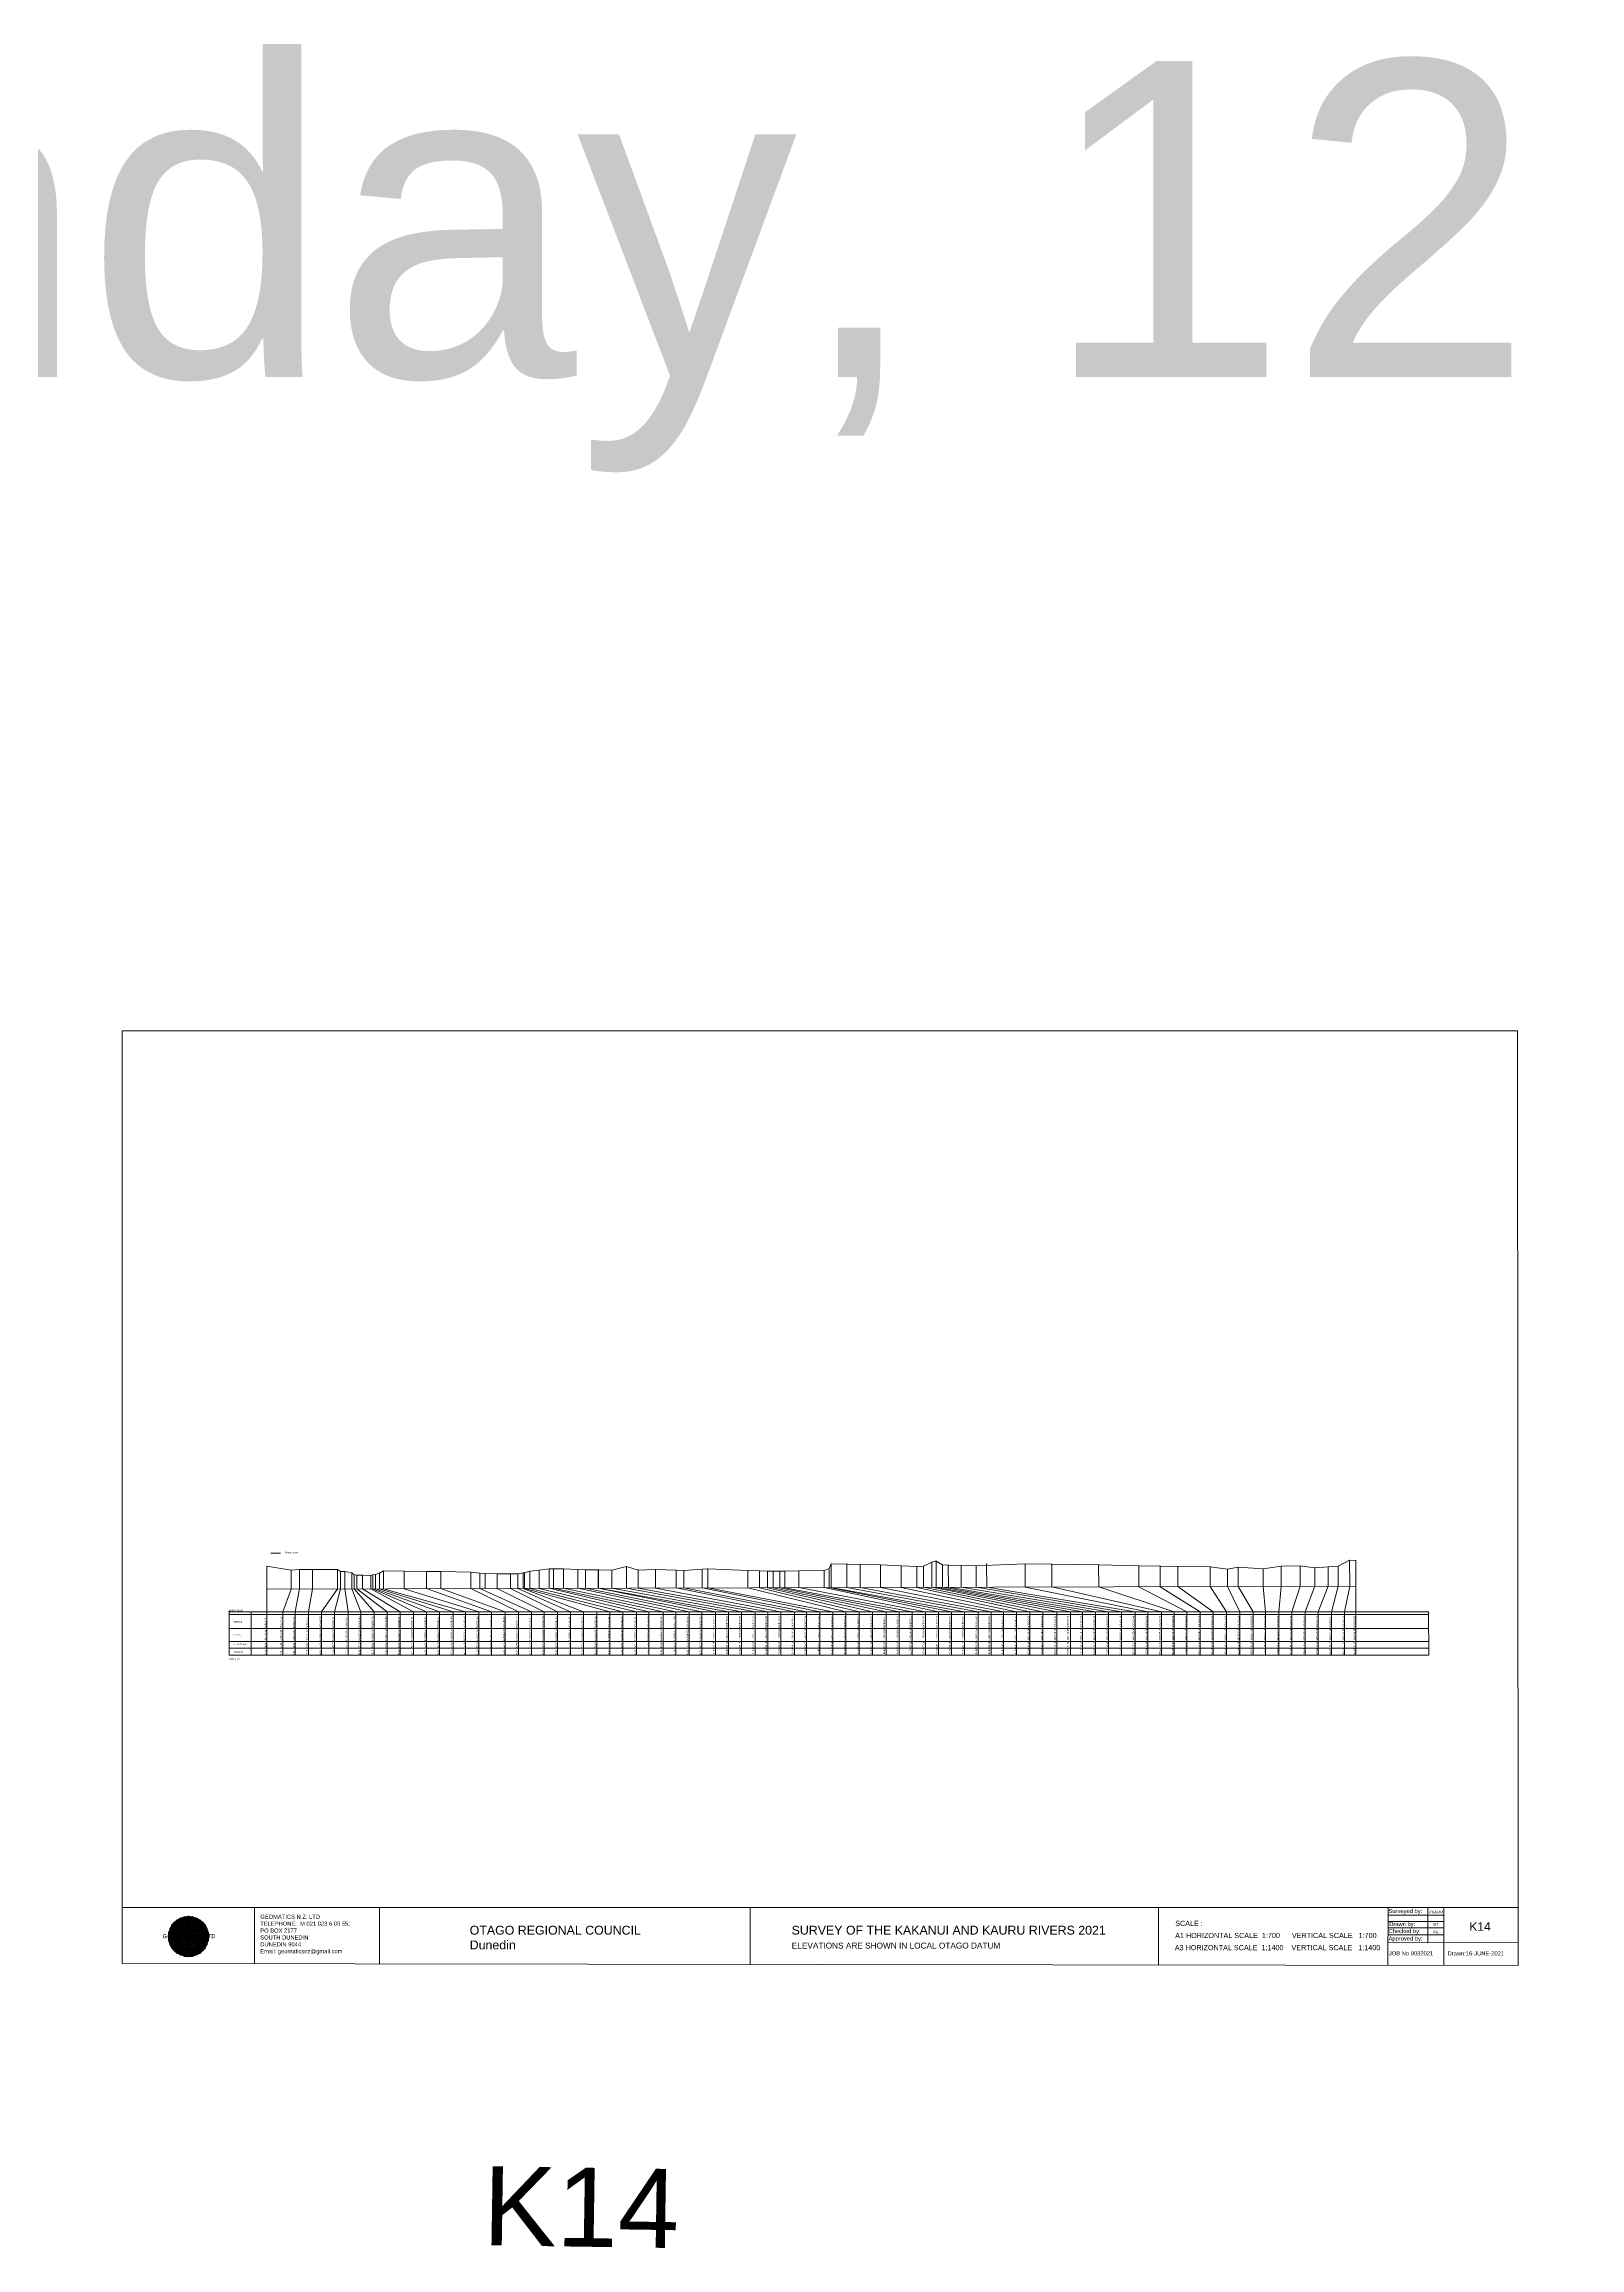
# Model space of a CAD drawing. Header units: millimetres. Extents: x -13804604 to 13046302109, y -19137686871 to 1424964600.
# Drawn here: x -2589401 to -2103327, y -156312 to 541027 of the extents above; entities that cross this region are included whole.
import ezdxf

# ---------------------------------------------------------------- set-up
doc = ezdxf.new("R2010")
doc.units = ezdxf.units.MM
doc.header["$PDMODE"] = 35
doc.header["$PDSIZE"] = 20
doc.layers.get('0').update_dxf_attribs({"lineweight": 0})
doc.layers.add('geo', color=7, linetype='Continuous', lineweight=0)
doc.styles.get("Standard").update_dxf_attribs({"font": 'arial.ttf'})

# ---------------------------------------------------------------- blocks, each defined once
blk = doc.blocks.new('Geomatics_Circle_SPT')
at = {"layer": 'geo', "color": 2, "linetype": 'Continuous', "lineweight": 0}
for p, q in [((0, 25.2), (-25.2, 0)), ((-24.7, 4.9), (-4.9, 24.7)), ((-24.7, -4.9), (4.9, 24.7)), ((4.9, -24.7), (-24.7, 4.9)), ((-24.7, 0), (0, -24.7)), ((-9.7, 23.3), (-23.3, 9.6)), ((9.7, 23.3), (-23.3, -9.7)), ((-23.3, 9.7), (9.7, -23.3)), ((-21, 14), (-14, 21)), ((-21, -14), (14, 21)), ((14, -21), (-21, 14)), ((0, 0), (-17.8, 17.8)), ((0, 0), (-17.8, -17.8)), ((-14, 21), (21, -14)), ((21, 14), (-14, -21)), ((23.3, -9.7), (-9.7, 23.3)), ((-9.7, -23.3), (23.3, 9.7)), ((-4.9, 24.7), (24.7, -4.9)), ((24.7, 4.9), (-4.9, -24.7)), ((25.2, 0), (0, 25.2)), ((0, 0), (17.8, 17.8)), ((0, 0), (17.8, -17.8)), ((0, -24.8), (25.2, 0)), ((4.9, 24.7), (24.7, 4.9)), ((23.3, 9.7), (9.7, 23.3)), ((14, 21), (21, 14)), ((17.8, 18.1), (17.8, 18.1)), ((-4.9, -24.7), (-24.7, -4.9)), ((-23.3, -9.7), (-9.7, -23.3)), ((-14, -21), (-21, -14)), ((-17.8, -17.8), (-17.8, -17.8)), ((24.7, -4.9), (4.9, -24.7)), ((4.9, -24.7), (4.9, -24.7)), ((9.7, -23.3), (23.3, -9.7)), ((21, -14), (14, -21)), ((18.1, -17.8), (18.1, -17.8))]:
    blk.add_line(p, q, dxfattribs=at)
at = {"layer": 'geo', "color": 1, "linetype": 'Continuous', "lineweight": 0}
for p, q in [((-25.2, 0), (9.7, 23.3)), ((-25.2, 0), (-9.6, 23.3)), ((-25.2, 0), (23.3, 9.7)), ((-25.2, 0), (-23.3, 9.7)), ((-23.3, -9.7), (-25.2, 0)), ((-9.6, -23.3), (-25.2, 0)), ((9.7, -23.3), (-25.2, 0)), ((-4.9, 24.8), (-24.7, -4.9)), ((4.9, 24.7), (-24.7, 4.9)), ((14, 21), (-24.7, -4.9)), ((-14, 21), (-24.7, 4.9)), ((21, 14), (-24.7, 4.9)), ((-21, 14), (-24.7, -4.9)), ((0, 0), (-24.7, 4.9)), ((-24.7, 4.9), (-21, -14)), ((-24.7, 4.9), (-4.9, -24.7)), ((-24.7, 4.9), (14, -21)), ((-24.7, 4.9), (-24.7, 4.9)), ((0, 0), (-24.7, -4.9)), ((-23.3, 9.7), (0, 25.2)), ((-23.3, -9.6), (0, 25.2)), ((-23.3, -9.6), (17.8, 17.8)), ((-23.3, 9.7), (-17.8, 17.9)), ((-23.3, -9.6), (-17.8, 17.9)), ((-23.3, 9.7), (17.8, 17.8)), ((-17.8, -17.8), (-23.3, 9.7)), ((0, -25.2), (-23.3, 9.7)), ((-23.3, 9.7), (17.8, -17.8)), ((-23.3, 9.7), (25.2, 0)), ((-23.3, 9.4), (-23.3, 9.4)), ((-23.3, -9.7), (25.2, 0)), ((4.9, 24.8), (-21, -14)), ((-4.9, 24.7), (-21, 14)), ((14, 21), (-21, 14)), ((-14, 21), (-21, -14)), ((0, 0), (-21, 14)), ((-21, 14), (-14, -21)), ((-21, 14), (4.9, -24.7)), ((-21, 14), (-21, 14)), ((24.7, 4.9), (-21, 14)), ((0, 0), (-21, -14)), ((-17.9, 17.6), (-17.9, 17.6)), ((-17.8, 17.8), (9.7, 23.3)), ((-17.8, 17.8), (-9.6, 23.3)), ((-17.8, -17.8), (9.7, 23.3)), ((-17.8, -17.8), (-9.7, 23.3)), ((-9.7, -23.3), (-17.8, 17.8)), ((-17.8, 17.8), (9.7, -23.3)), ((-17.8, 17.8), (23.3, -9.6)), ((-17.8, 17.8), (23.3, 9.7)), ((-17.8, -17.8), (23.3, 9.7)), ((4.9, 24.7), (-14, 21)), ((-4.9, 24.7), (-14, -20.9)), ((0, 0), (-14, 21)), ((-14, 21), (-4.9, -24.7)), ((-14, 21), (-14, 21)), ((24.7, -4.9), (-14, 21)), ((21, 14), (-14, 21)), ((-14, -21), (24.7, 4.9)), ((0, 0), (-14, -21)), ((-9.8, 23.1), (-9.8, 23.1)), ((-9.7, 23.3), (0, 25.2)), ((-9.7, 23.3), (0, -25.2)), ((-9.7, -23.3), (0, 25.2)), ((-9.6, 23.3), (17.8, -17.8)), ((-9.6, 23.3), (25.2, 0)), ((-9.6, 23.3), (17.8, 17.8)), ((-9.6, -23.3), (17.8, 17.9)), ((25.2, 0), (-9.6, -23.3)), ((0, 0), (-4.9, 24.7)), ((-4.9, 24.7), (-4.9, 24.7)), ((21, -14), (-4.9, 24.7)), ((24.8, 4.9), (-4.9, 24.7)), ((14, 21), (-4.9, 24.7)), ((-4.9, -24.7), (21, 14)), ((0, 0), (-4.9, -24.7)), ((-0.2, 25.1), (-0.2, 25.1)), ((0, 25.2), (9.7, -23.3)), ((0, 25.2), (23.3, -9.7)), ((0, 25.2), (23.3, 9.7)), ((0, 25.2), (9.7, 23.3)), ((0, 0), (4.9, 24.7)), ((0, -25.2), (9.7, 23.3)), ((0, 0), (14, 21)), ((0, 0), (21, 14)), ((23.3, 9.7), (0, -25.2)), ((0, 0), (24.8, 4.9)), ((0, 0), (4.9, -24.7)), ((0, 0), (14, -21)), ((0, 0), (21, -14)), ((0, 0), (24.8, -4.9)), ((21, 14), (4.9, 24.8)), ((14, -21), (4.9, 24.7)), ((24.7, -4.9), (4.9, 24.7)), ((4.9, 24.7), (4.9, 24.7)), ((4.9, -24.7), (14, 21)), ((4.9, -24.7), (24.7, 4.9)), ((9.4, 23.3), (9.4, 23.3)), ((9.7, 23.3), (17.8, -17.8)), ((9.7, 23.3), (25.2, 0)), ((9.7, 23.3), (17.8, 17.9)), ((17.8, 17.8), (9.7, -23.3)), ((25.2, 0), (9.7, -23.3)), ((21, -14), (14, 21)), ((24.7, 4.9), (14, 21)), ((14, 21), (14, 21)), ((14, -21), (21, 14)), ((17.6, 17.9), (17.6, 17.9)), ((17.8, 17.8), (23.3, -9.7)), ((17.8, 17.8), (23.3, 9.7)), ((23.3, 9.7), (17.8, -17.8)), ((24.7, -4.9), (21, 14)), ((21, 14), (21, 14)), ((21, -14), (24.7, 4.9)), ((23.1, 9.8), (23.1, 9.8)), ((23.3, 9.7), (25.2, 0)), ((25.2, 0), (23.3, -9.6)), ((24.7, 4.9), (24.7, 4.9)), ((25.1, 0.2), (25.1, 0.2)), ((-25.2, 0), (23.3, -9.7)), ((-25.1, -0.2), (-25.1, -0.2)), ((-24.7, -4.9), (-24.7, -4.9)), ((-24.7, -4.9), (-14, -21)), ((-24.7, -4.9), (4.9, -24.7)), ((-24.7, -4.9), (21, -14)), ((-17.8, -17.8), (-23.3, -9.7)), ((0, -25.2), (-23.3, -9.6)), ((17.8, -17.8), (-23.3, -9.6)), ((-23.1, -9.8), (-23.1, -9.8)), ((-21, -14), (24.7, -4.9)), ((-21, -14), (-21, -14)), ((-21, -14), (-4.9, -24.7)), ((-21, -14), (14, -21)), ((23.3, -9.7), (-17.8, -17.8)), ((-9.6, -23.3), (-17.8, -17.8)), ((9.7, -23.3), (-17.8, -17.8)), ((-17.6, -17.9), (-17.6, -17.9)), ((-14, -21), (21, -14)), ((-14, -21), (-14, -21)), ((-14, -21), (4.9, -24.7)), ((17.8, -17.8), (-9.7, -23.3)), ((0, -25.2), (-9.7, -23.3)), ((-9.4, -23.3), (-9.4, -23.3)), ((-4.9, -24.7), (24.7, -4.9)), ((-4.9, -24.7), (14, -21)), ((-4.9, -24.7), (-4.9, -24.7)), ((23.3, -9.6), (0, -25.2)), ((9.7, -23.3), (0, -25.2)), ((0.2, -25.1), (0.2, -25.1)), ((4.9, -24.7), (21, -14)), ((4.9, -24.7), (4.9, -24.7)), ((17.8, -17.8), (9.7, -23.3)), ((9.8, -23.1), (9.8, -23.1)), ((14, -21), (24.7, -4.9)), ((14, -21), (14, -21)), ((23.3, -9.6), (17.8, -17.8)), ((17.9, -17.6), (17.9, -17.6)), ((21, -14), (21, -14)), ((23.3, -9.4), (23.3, -9.4)), ((24.7, -4.9), (24.7, -4.9))]:
    blk.add_line(p, q, dxfattribs=at)
at = {"layer": 'geo', "color": 114, "linetype": 'Continuous', "lineweight": 0}
for p, q in [((17.9, 17.8), (-25.2, 0)), ((-24.7, 4.9), (14, 21)), ((-24.7, -4.9), (21, 14)), ((-14, -21), (-24.7, 4.9)), ((9.7, 23.3), (-23.3, 9.7)), ((0, 0), (-23.3, 9.7)), ((-23.3, 9.7), (-9.7, -23.3)), ((0, 0), (-23.3, -9.7)), ((-4.9, -24.7), (-21, 14)), ((-20.9, 14), (4.9, 24.7)), ((24.8, 4.9), (-20.9, -14)), ((0, 25.2), (-17.8, 17.8)), ((-17.8, 17.8), (0, -25.2)), ((-14, 21), (-4.9, 24.7)), ((4.9, -24.7), (-14, 21)), ((0, 0), (-9.7, 23.3)), ((0, 0), (-9.7, -23.3)), ((-4.9, 24.7), (14, -21)), ((17.8, -17.8), (0, 25.2)), ((0, 0), (9.7, 23.3)), ((0, 0), (23.3, 9.7)), ((0, 0), (9.7, -23.3)), ((0, 0), (23.3, -9.7)), ((4.9, 24.7), (21, -14)), ((23.3, -9.7), (9.7, 23.3)), ((14, 21), (24.7, -4.9)), ((25.2, 0), (17.8, 17.8)), ((21, 14), (24.7, 4.9)), ((-25.2, 0), (-17.8, -17.8)), ((-21, -14), (-24.7, -4.9)), ((-17.8, -17.8), (25.2, 0)), ((24.8, -4.9), (-14, -21)), ((-9.6, -23.3), (23.3, -9.7)), ((21, -14), (-4.9, -24.8)), ((0, -25.2), (17.9, -17.8)), ((14, -21), (4.9, -24.8))]:
    blk.add_line(p, q, dxfattribs=at)
at = {"layer": 'geo', "color": 250, "linetype": 'Continuous', "lineweight": 0}
for p, q in [((0, 0), (-25.2, 0)), ((24.7, 4.9), (-24.7, 4.9)), ((-24.7, 4.9), (-24.7, -4.9)), ((-23.3, 9.7), (23.3, 9.7)), ((-23.3, 9.7), (-23.3, 9.7)), ((-23.3, -9.7), (-23.3, 9.7)), ((21, 14), (-21, 14)), ((-21, 14), (-21, -14)), ((-17.8, 17.8), (17.8, 17.8)), ((-17.8, -17.8), (-17.8, 17.8)), ((-14, 21), (-14, 21)), ((14, 21), (-14, 21)), ((-14, 20.9), (-14, -21)), ((-9.7, 23.3), (9.7, 23.3)), ((-9.7, -23.3), (-9.7, 23.3)), ((-4.9, 24.7), (4.9, 24.7)), ((-4.9, 24.7), (-4.9, -24.7)), ((0, 0), (0, 25.2)), ((0, 0), (0, -25.2)), ((0, 0), (25.2, 0)), ((4.9, 24.7), (4.9, -24.7)), ((9.7, -23.3), (9.7, 23.3)), ((14, 21), (14, -21)), ((17.8, -17.8), (17.8, 17.8)), ((21, 14), (21, 14)), ((21, -14), (21, 14)), ((23.3, 9.7), (23.3, -9.7)), ((24.7, 4.9), (24.7, 4.9)), ((24.7, -4.9), (24.7, 4.9)), ((-24.7, -4.9), (24.7, -4.9)), ((23.3, -9.7), (-23.3, -9.7)), ((-21, -14), (21, -14)), ((17.8, -17.8), (-17.8, -17.8)), ((-14, -21), (14, -21)), ((9.7, -23.3), (-9.7, -23.3)), ((-4.9, -24.7), (4.9, -24.7))]:
    blk.add_line(p, q, dxfattribs=at)
blk = doc.blocks.new('GeomaticsNZ TITLE BLOCK')
at = {"color": 7, "linetype": 'Continuous', "lineweight": 0}
for p, q in [((0, 94.9), (0, 1579.2)), ((0, 1579.2), (2363.4, 1579.2)), ((2363.4, 1579.2), (2364, 94.9)), ((2364, 94.9), (0, 94.9)), ((0, 94.9), (0, 0)), ((15.9, 94.9), (2364, 94.9)), ((224.3, 95.2), (224.3, -0.3)), ((2364, 94.9), (382.6, 94.9)), ((435.8, 95.2), (435.8, -0.7)), ((1063.4, 94.9), (1063.4, -2.4)), ((1755.4, 94.9), (1755.4, -2.6)), ((2143.9, 94.9), (2143.7, -3)), ((2143.9, 81.9), (2238.6, 81.7)), ((2211.5, 94.9), (2211.5, 36.1)), ((2238.6, 94.8), (2238.6, -3.2)), ((2364, -3.5), (2364, 94.9)), ((2143.6, 60.4), (2238.6, 60.4)), ((2143.8, 48.6), (2238.6, 48.6)), ((2143.9, 71), (2238.6, 71)), ((0, 0), (2364, -3.5)), ((2143.8, 35.4), (2364, 35.3))]:
    blk.add_line(p, q, dxfattribs=at)
at = {"color": 7, "linetype": 'Continuous', "lineweight": 0, "xscale": 1.36, "yscale": 1.36, "zscale": 1.36}
blk.add_blockref('Geomatics_Circle_SPT', (112.4, 45.7), dxfattribs=at)
at = {"color": 7, "linetype": 'Continuous', "lineweight": 0}
for s, p in [('PK&RR', (2213.2, 84.8)), ('ST', (2220.3, 63.6)), ('PK', (2220.4, 50.6))]:
    blk.add_text(s, height=5, dxfattribs=at).set_placement(p)
at = {"color": 7, "linetype": 'Continuous', "lineweight": 0, "attachment_point": 1}
for s, width, heights, insert, char_height in [('{\\C256;GEOMATICS N.Z. LTD                   \\PTELEPHONE:  M 021 023 6 00 55;\\PPO BOX 2177\\PSOUTH DUNEDIN\\PDUNEDIN 9044\\PEmail: geomaticsnz@gmail.com}', 3535.727, [94.7], (234, 82.7), 7), ('{\\C256;Surveyed by:}', 3535.727, [0], (2144.7, 92.4), 7), ('{\\C256;Geomatics N.Z. LTD                   }', 125.079, [15.8], (68.8, 49.9), 7), ('{\\C256;OTAGO REGIONAL COUNCIL\\PDunedin}', 3535.727, [0], (588.6, 64), 15), ('{\\C256;SURVEY OF THE KAKANUI AND KAURU RIVERS 2021}', 3535.727, [0], (1133.8, 64), 15), ('{\\C256;Approved by:}', 3535.727, [0], (2144.7, 45.9), 7), ('{\\C256;Checked by:}', 3535.727, [0], (2144.7, 58.6), 7), ('{\\C256;Drawn by:}', 3535.727, [0], (2145.8, 70.4), 7), ('{\\C256;ELEVATIONS ARE SHOWN IN LOCAL OTAGO DATUM}', 3535.727, [0], (1134.1, 35.4), 10), ('{\\C256;JOB No 0032021}', 3535.727, [0], (2145.3, 20.8), 7), ('{\\C256;Drawn:16-JUNE-2021}', 3535.727, [0], (2244.7, 20.7), 7)]:
    blk.add_mtext_dynamic_manual_height_columns(s, width=width, gutter_width=159, heights=heights, dxfattribs=dict(at, insert=insert, char_height=char_height))

msp = doc.modelspace()

# ---------------------------------------------------------------- linework, layer by layer
at = {"color": 1, "linetype": 'Continuous', "lineweight": 0}
msp.add_line((-2517611.801, 63495.095), (-2514539.628, 63495.095), dxfattribs=at)
at = {"color": 7, "linetype": 'Continuous', "lineweight": 0}
for p, q in [((-2518898.546, 59420), (-2518898.546, 31120.56)), ((-2511217.244, 58190), (-2511217.244, 52182.751)), ((-2508613.799, 58320), (-2508613.799, 52189.682)), ((-2504433.652, 58401), (-2504433.652, 52200.811)), ((-2496571.307, 58361), (-2496571.307, 52221.742)), ((-2495620.257, 57771), (-2495620.257, 52224.274)), ((-2494266.726, 57701), (-2494266.726, 52227.877)), ((-2492041.508, 57271), (-2492041.508, 52233.801)), ((-2491302.457, 56641), (-2491302.457, 52235.769)), ((-2490398.926, 56551), (-2490398.926, 52238.174)), ((-2486015.741, 56461), (-2486015.741, 52249.843)), ((-2485332.027, 56641), (-2485332.027, 52251.664)), ((-2484496.111, 56721), (-2484496.111, 52253.889)), ((-2483276.597, 57201), (-2483276.597, 52257.136)), ((-2481996.986, 57901), (-2481996.986, 52260.542)), ((-2475445.568, 57782), (-2475445.568, 52277.984)), ((-2468336.466, 57682), (-2468336.466, 52296.91)), ((-2463811.581, 57762), (-2463811.581, 52308.956)), ((-2454332.748, 57502), (-2454332.748, 52334.191)), ((-2449793.593, 57133), (-2449793.593, 52346.275)), ((-2446029.328, 57023), (-2446029.328, 52356.297)), ((-2441814.369, 56963), (-2441814.369, 52367.518)), ((-2439423.703, 57013), (-2439423.703, 52373.882)), ((-2437821.44, 57103), (-2437821.44, 52378.148)), ((-2437367.032, 57253), (-2437367.032, 52379.358)), ((-2435669.131, 57813), (-2435669.131, 52383.878)), ((-2432686.66, 58113), (-2432686.66, 52391.818)), ((-2429544.217, 58513), (-2429544.217, 52400.184)), ((-2424982.796, 58583), (-2424982.796, 52470.184)), ((-2420499.479, 58354), (-2420499.479, 52424.263)), ((-2418005.983, 58274), (-2418005.983, 52430.901)), ((-2414043.736, 58284), (-2414043.736, 52441.45)), ((-2413883.202, 58224), (-2413883.202, 52441.877)), ((-2409666.595, 58174), (-2409666.595, 52453.102)), ((-2405121.437, 59314), (-2405121.437, 52465.203)), ((-2401337.573, 58194), (-2401337.573, 52475.276)), ((-2395943.585, 58304), (-2395943.585, 52489.636)), ((-2386888.515, 58065), (-2386888.515, 52513.743)), ((-2381114.377, 58465), (-2381114.377, 52529.115)), ((-2379375.595, 58555), (-2379375.595, 52533.744)), ((-2366622.347, 58066), (-2366622.347, 52567.696)), ((-2362977.193, 57916), (-2362977.193, 52577.4)), ((-2360418.793, 57846), (-2360418.793, 52584.212)), ((-2358691.127, 57826), (-2358691.127, 52588.811)), ((-2356501.196, 57826), (-2356501.196, 52594.641)), ((-2354983.754, 57806), (-2354983.754, 52598.681)), ((-2342561.152, 58066), (-2342561.152, 52631.753)), ((-2340944.4, 58687), (-2340944.4, 52636.057)), ((-2340295.726, 60117), (-2340295.726, 52637.784)), ((-2335306.79, 60087), (-2335306.79, 52651.065)), ((-2331077.393, 59947), (-2331077.393, 52662.325)), ((-2324654.207, 59807), (-2324654.207, 52679.425)), ((-2318137.77, 59527), (-2318137.77, 52696.773)), ((-2313182.396, 59338), (-2313164.751, 52710.013)), ((-2311091.982, 59458), (-2311074.032, 52715.579)), ((-2307106.205, 61038), (-2307106.205, 52726.142)), ((-2305069.94, 59788), (-2305051.154, 52731.613)), ((-2303228.142, 59748), (-2303209.476, 52736.516)), ((-2299110.259, 59628), (-2299110.259, 52747.429)), ((-2294431.375, 59528), (-2294431.375, 52759.885)), ((-2291095.93, 60108), (-2291076.391, 52768.817)), ((-2278883.999, 60139), (-2278864.464, 52801.328)), ((-2270510.333, 60009), (-2270491.204, 52823.62)), ((-2255646.486, 59830), (-2255627.939, 52863.189)), ((-2220367.14, 59231), (-2220356.404, 52957.09)), ((-2214880.22, 58441), (-2214870.861, 52971.694)), ((-2211454.255, 59041), (-2211443.885, 52980.817)), ((-2203570.218, 58562), (-2203560.704, 53001.804)), ((-2197857.095, 59412), (-2197846.152, 53017.017)), ((-2191879.7, 59472), (-2191868.682, 53032.931)), ((-2187189.723, 58932), (-2187179.65, 53045.414)), ((-2182984.54, 59192), (-2182974.041, 53056.61)), ((-2179812.471, 59423), (-2179801.591, 53065.056)), ((-2176205.755, 61333), (-2176191.624, 53074.667)), ((-2174286.647, 61336.284), (-2174269.945, 51575.311)), ((-2174286.647, 61223), (-2174286.647, 31120.56)), ((-2518898.546, 52162.302), (-2174272.519, 53079.776)), ((-2511217.244, 52182.751), (-2513784.341, 45000)), ((-2508613.799, 52189.682), (-2509897.126, 45000)), ((-2504433.652, 52200.811), (-2505743.984, 45000)), ((-2496571.307, 52221.742), (-2501649.734, 45000)), ((-2495620.257, 52224.274), (-2497467.146, 45000)), ((-2494266.726, 52227.877), (-2493166.772, 45000)), ((-2492041.508, 52233.801), (-2489118.708, 45000)), ((-2491302.457, 52235.769), (-2484921.702, 45000)), ((-2490398.926, 52238.174), (-2480848.101, 45000)), ((-2486015.741, 52249.843), (-2472436.372, 45000)), ((-2485332.027, 52251.664), (-2468395.516, 45000)), ((-2484496.111, 52253.889), (-2464290.026, 45000)), ((-2459930.76, 45000), (-2483276.597, 52257.136)), ((-2456009.644, 45000), (-2481996.986, 52260.542)), ((-2475445.568, 52277.984), (-2451788.812, 45000)), ((-2447763.351, 45000), (-2468336.466, 52296.91)), ((-2463811.581, 52308.956), (-2443447.216, 45000)), ((-2454332.748, 52334.191), (-2439212.7, 45000)), ((-2446029.328, 52356.297), (-2431154.448, 45000)), ((-2441814.369, 52367.518), (-2426933.494, 45000)), ((-2439423.703, 52373.882), (-2422802.833, 45000)), ((-2437821.44, 52378.148), (-2418653.967, 45000)), ((-2410344.094, 45000), (-2437367.032, 52379.358)), ((-2435669.131, 52383.878), (-2406249.102, 45000)), ((-2401938.583, 45000), (-2432686.66, 52391.818)), ((-2429544.217, 52400.184), (-2397998.326, 45000)), ((-2424982.796, 52470.184), (-2389468.707, 45000)), ((-2385250.93, 45000), (-2420499.479, 52424.263)), ((-2418005.983, 52430.901), (-2381245.263, 45000)), ((-2376911.411, 45000), (-2414043.736, 52441.45)), ((-2409666.595, 52453.102), (-2368690.899, 45000)), ((-2364380.996, 45000), (-2405121.437, 52465.203)), ((-2401337.573, 52475.276), (-2360340.047, 45000)), ((-2356198.396, 45000), (-2395943.585, 52489.636)), ((-2348105.897, 45000), (-2386888.515, 52513.743)), ((-2381114.377, 52529.115), (-2343893.007, 45000)), ((-2339740.476, 45000), (-2379375.595, 52533.744)), ((-2366622.347, 52567.696), (-2335649.892, 45000)), ((-2362977.193, 52577.4), (-2331391.916, 45000)), ((-2360418.793, 52584.212), (-2327238.774, 45000)), ((-2358691.127, 52588.811), (-2322914.819, 45000)), ((-2318752.513, 45000), (-2356501.196, 52594.641)), ((-2354983.754, 52598.681), (-2314711.413, 45000)), ((-2342561.152, 52631.753), (-2306344.159, 45000)), ((-2302179.775, 45000), (-2340944.4, 52636.057)), ((-2340295.726, 52637.784), (-2298068.786, 45000)), ((-2293744.221, 45000), (-2335306.79, 52651.065)), ((-2331077.393, 52662.325), (-2289633.232, 45000)), ((-2285761.356, 45000), (-2324654.207, 52679.425)), ((-2318137.77, 52696.773), (-2281662.219, 45000)), ((-2313164.751, 52710.013), (-2277476.209, 45000)), ((-2311074.032, 52715.579), (-2273292.643, 45000)), ((-2307106.205, 52726.142), (-2264578.51, 45000)), ((-2305051.154, 52731.613), (-2260703.702, 45000)), ((-2303209.476, 52736.516), (-2256664.679, 45000)), ((-2299110.259, 52747.429), (-2252530.231, 45000)), ((-2294431.375, 52759.885), (-2248364.015, 45000)), ((-2291076.391, 52768.817), (-2244134.141, 45000)), ((-2278864.464, 52801.328), (-2240031.583, 45000)), ((-2270491.204, 52823.62), (-2235738.174, 45000)), ((-2255627.939, 52863.189), (-2231730.919, 45000)), ((-2220356.404, 52957.09), (-2215131.79, 45000)), ((-2214870.861, 52971.694), (-2210952.378, 45000)), ((-2211443.885, 52980.817), (-2206742.298, 45000)), ((-2203560.704, 53001.804), (-2202790.881, 45000)), ((-2197846.152, 53017.017), (-2198631.629, 45000)), ((-2191868.682, 53032.931), (-2194472.378, 45000)), ((-2187179.65, 53045.414), (-2190263.642, 45000)), ((-2182974.041, 53056.61), (-2186137.991, 45000)), ((-2179801.591, 53065.056), (-2181916.304, 45000)), ((-2176191.624, 53074.667), (-2177868.484, 45000)), ((-2530867.895, 45000), (-2530867.895, 31248.305)), ((-2530867.895, 45000), (-2151232.965, 45000)), ((-2530867.895, 44076.552), (-2151230.597, 44076.552)), ((-2523854.746, 45000), (-2523854.746, 31248.305)), ((-2513784.341, 31248.305), (-2513784.341, 45000)), ((-2509897.126, 31248.305), (-2509897.126, 45000)), ((-2505743.984, 31248.305), (-2505743.984, 45000)), ((-2501649.734, 31248.305), (-2501649.734, 45000)), ((-2497467.146, 31248.305), (-2497467.146, 45000)), ((-2493166.772, 31248.305), (-2493166.772, 45000)), ((-2489118.708, 31248.305), (-2489118.708, 45000)), ((-2484921.702, 31248.305), (-2484921.702, 45000)), ((-2480848.101, 31248.305), (-2480848.101, 45000)), ((-2472436.372, 31248.305), (-2472436.372, 45000)), ((-2468395.516, 31248.305), (-2468395.516, 45000)), ((-2464290.026, 31248.305), (-2464290.026, 45000)), ((-2459930.76, 31248.305), (-2459930.76, 45000)), ((-2456009.644, 31248.305), (-2456009.644, 45000)), ((-2451788.812, 31248.305), (-2451788.812, 45000)), ((-2447763.351, 31248.305), (-2447763.351, 45000)), ((-2443447.216, 31248.305), (-2443447.216, 45000)), ((-2439212.7, 31248.305), (-2439212.7, 45000)), ((-2431154.448, 31248.305), (-2431154.448, 45000)), ((-2426933.494, 31248.305), (-2426933.494, 45000)), ((-2422802.833, 31248.305), (-2422802.833, 45000)), ((-2418653.967, 31248.305), (-2418653.967, 45000)), ((-2414408.693, 45000), (-2414408.693, 31248.305)), ((-2410344.094, 45000), (-2410344.094, 31248.305)), ((-2406249.102, 45000), (-2406249.102, 31248.305)), ((-2401938.583, 45000), (-2401938.583, 31248.305)), ((-2397998.326, 45000), (-2397998.326, 31248.305)), ((-2389468.707, 31248.305), (-2389468.707, 45000)), ((-2385250.93, 31248.305), (-2385250.93, 45000)), ((-2381245.263, 31248.305), (-2381245.263, 45000)), ((-2376911.411, 31248.305), (-2376911.411, 45000)), ((-2372761.201, 31248.305), (-2372761.201, 45000)), ((-2368690.899, 31248.305), (-2368690.899, 45000)), ((-2364380.996, 31248.305), (-2364380.996, 45000)), ((-2360340.047, 45000), (-2360340.047, 31248.305)), ((-2356198.396, 31248.305), (-2356198.396, 45000)), ((-2348105.897, 31248.305), (-2348105.897, 45000)), ((-2343893.007, 31248.305), (-2343893.007, 45000)), ((-2339740.476, 31248.305), (-2339740.476, 45000)), ((-2335649.892, 31248.305), (-2335649.892, 45000)), ((-2331391.916, 31248.305), (-2331391.916, 45000)), ((-2327238.774, 31248.305), (-2327238.774, 45000)), ((-2322914.819, 31248.305), (-2322914.819, 45000)), ((-2318752.513, 31248.305), (-2318752.513, 45000)), ((-2314711.413, 31248.305), (-2314711.413, 45000)), ((-2306344.159, 31248.305), (-2306344.159, 45000)), ((-2302179.775, 31248.305), (-2302179.775, 45000)), ((-2298068.786, 31248.305), (-2298068.786, 45000)), ((-2293744.221, 31248.305), (-2293744.221, 45000)), ((-2289633.232, 31248.305), (-2289633.232, 45000)), ((-2285761.356, 31248.305), (-2285761.356, 45000)), ((-2281662.219, 31248.305), (-2281662.219, 45000)), ((-2277476.209, 31248.305), (-2277476.209, 45000)), ((-2273292.643, 31248.305), (-2273292.643, 45000)), ((-2268903.809, 31248.305), (-2268903.809, 45000)), ((-2264578.51, 31248.305), (-2264578.51, 45000)), ((-2260703.702, 31248.305), (-2260703.702, 45000)), ((-2256664.679, 31248.305), (-2256664.679, 45000)), ((-2252530.231, 31248.305), (-2252530.231, 45000)), ((-2248364.015, 31248.305), (-2248364.015, 45000)), ((-2244134.141, 31248.305), (-2244134.141, 45000)), ((-2240031.583, 31248.305), (-2240031.583, 45000)), ((-2235738.174, 31248.305), (-2235738.174, 45000)), ((-2231730.919, 31248.305), (-2231730.919, 45000)), ((-2223517.86, 31248.305), (-2223517.86, 45000)), ((-2219375.837, 31248.305), (-2219375.837, 45000)), ((-2215131.79, 31248.305), (-2215131.79, 45000)), ((-2210952.378, 31248.305), (-2210952.378, 45000)), ((-2206742.298, 31248.305), (-2206742.298, 45000)), ((-2202790.881, 31248.305), (-2202790.881, 45000)), ((-2198631.629, 31248.305), (-2198631.629, 45000)), ((-2194472.378, 31248.305), (-2194472.378, 45000)), ((-2190263.642, 31248.305), (-2190263.642, 45000)), ((-2186137.991, 31248.305), (-2186137.991, 45000)), ((-2181916.304, 31248.305), (-2181916.304, 45000)), ((-2177868.484, 31248.305), (-2177868.484, 45000)), ((-2151232.965, 45000), (-2151197.703, 31248.305)), ((-2530867.895, 39669.381), (-2151220.077, 39669.381)), ((-2530867.895, 35602.182), (-2151209.648, 35602.182)), ((-2530867.895, 33454.74), (-2151204.142, 33454.74)), ((-2530867.895, 31248.305), (-2151197.703, 31248.305)), ((-2527686.731, 29878.784), (-2527686.731, 29878.784))]:
    msp.add_line(p, q, dxfattribs=at)
at = {"color": 1, "linetype": 'Continuous', "lineweight": 0}
msp.add_lwpolyline([(-2518898.546, 59420), (-2511217.244, 58190), (-2508613.799, 58320), (-2504433.652, 58401), (-2496571.307, 58361), (-2495620.257, 57771), (-2494266.726, 57701), (-2492041.508, 57271), (-2491302.457, 56641), (-2490398.926, 56551), (-2488607.518, 56571), (-2486015.741, 56461), (-2485332.027, 56641), (-2484496.111, 56721), (-2483276.597, 57201), (-2481996.986, 57901), (-2475445.568, 57782), (-2468336.466, 57682), (-2463811.581, 57762), (-2454332.748, 57502), (-2451499.825, 57242), (-2449793.593, 57133), (-2446029.328, 57023), (-2441814.369, 56963), (-2439423.703, 57013), (-2437821.44, 57327.204), (-2437367.032, 57253), (-2435669.131, 57813), (-2432686.66, 58113), (-2429544.217, 58513), (-2428142.156, 58543), (-2424982.796, 58583), (-2420499.479, 58354), (-2418005.983, 58274), (-2414043.736, 58284), (-2413883.202, 58224), (-2409666.595, 58174), (-2405121.437, 59314), (-2401337.573, 58194), (-2395943.585, 58304), (-2389343.414, 58145), (-2386888.515, 58065), (-2381114.377, 58465), (-2379375.595, 58555), (-2366622.347, 58066), (-2362977.193, 57916), (-2360418.793, 57846), (-2358691.127, 57826), (-2356501.196, 57826), (-2354983.754, 57806), (-2350560.798, 57896), (-2342561.152, 58066), (-2340944.4, 58687), (-2340295.726, 60117), (-2335306.79, 60087), (-2331077.393, 59947), (-2324654.207, 59807), (-2318137.77, 59527), (-2313182.396, 59338), (-2311091.982, 59458), (-2308454.762, 60718), (-2307106.205, 61038), (-2305069.94, 59788), (-2303228.142, 59748), (-2299110.259, 59628), (-2294431.375, 59528), (-2278883.999, 60139), (-2270510.333, 60009), (-2255646.486, 59830), (-2242906.74, 59560), (-2236216.514, 59460), (-2230587.526, 59351), (-2220367.14, 59231), (-2214880.22, 58441), (-2211454.255, 59041), (-2203570.218, 58562), (-2197857.095, 59412), (-2191879.7, 59472), (-2187189.723, 58932), (-2182984.54, 59192), (-2179812.471, 59423), (-2176205.755, 61333), (-2174286.647, 61223)], dxfattribs=at)
at = {"color": 7, "linetype": 'Continuous', "lineweight": 0}
for points in [[(-2488607.518, 56571), (-2488595.996, 52242.974)], [(-2435175.385, 31248.305), (-2435175.385, 45000), (-2451470.327, 52341.811), (-2451499.825, 57242)], [(-2393515.955, 31248.305), (-2393515.955, 45000), (-2428159.352, 52403.871), (-2428142.156, 58543)], [(-2351902.143, 31248.305), (-2351902.143, 45000), (-2389343.414, 52507.207), (-2389343.414, 58145)], [(-2310464.683, 31248.305), (-2310464.683, 45000), (-2350560.798, 52610.456), (-2350560.798, 57896), (-2350560.798, 52610.456)], [(-2308454.762, 60718), (-2308433.476, 52722.608), (-2268903.809, 45000)], [(-2242906.74, 59560), (-2242889.002, 52897.103), (-2227750.338, 45000), (-2227750.338, 31248.305)], [(-2236216.514, 59460), (-2236216.514, 52914.867), (-2223517.86, 45000)], [(-2230587.526, 59351), (-2230570.431, 52929.898), (-2219375.837, 45000)], [(-2488595.996, 52242.974), (-2476719.857, 45000), (-2476719.857, 31248.305)], [(-2372761.201, 45000), (-2413883.202, 52441.877)]]:
    msp.add_lwpolyline(points, dxfattribs=at)
at = {"linetype": 'Continuous', "lineweight": 0}
for p in [(-2518898.546, 59420), (-2511217.244, 58190), (-2508613.799, 58320), (-2504433.652, 58401), (-2496571.307, 58361), (-2495620.257, 57771), (-2494266.726, 57701), (-2492041.508, 57271), (-2491302.457, 56641), (-2490398.926, 56551), (-2488607.518, 56571), (-2486015.741, 56461), (-2485332.027, 56641), (-2484496.111, 56721), (-2483276.597, 57201), (-2481996.986, 57901), (-2475445.568, 57782), (-2468336.466, 57682), (-2463811.581, 57762), (-2454332.748, 57502), (-2451499.825, 57242), (-2449793.593, 57133), (-2446029.328, 57023), (-2441814.369, 56963), (-2439423.703, 57013), (-2437821.44, 57103), (-2437367.032, 57253), (-2435669.131, 57813), (-2432686.66, 58113), (-2429544.217, 58513), (-2428142.156, 58543), (-2424982.796, 58583), (-2420499.479, 58354), (-2418005.983, 58274), (-2414043.736, 58284), (-2413883.202, 58224), (-2409666.595, 58174), (-2405121.437, 59314), (-2401337.573, 58194), (-2395943.585, 58304), (-2389343.414, 58145), (-2386888.515, 58065), (-2381114.377, 58465), (-2379375.595, 58555), (-2366622.347, 58066), (-2362977.193, 57916), (-2360418.793, 57846), (-2358691.127, 57826), (-2356501.196, 57826), (-2354983.754, 57806), (-2350560.798, 57896), (-2342561.152, 58066), (-2340944.4, 58687), (-2340295.726, 60117), (-2335306.79, 60087), (-2331077.393, 59947), (-2324654.207, 59807), (-2318137.77, 59527), (-2313182.396, 59338), (-2311091.982, 59458), (-2308454.762, 60718), (-2307106.205, 61038), (-2305069.94, 59788), (-2303228.142, 59748), (-2299110.259, 59628), (-2294431.375, 59528), (-2291095.93, 60108), (-2278883.999, 60139), (-2270510.333, 60009), (-2255646.486, 59830), (-2242906.74, 59560), (-2236216.514, 59460), (-2230587.526, 59351), (-2220367.14, 59231), (-2214880.22, 58441), (-2211454.255, 59041), (-2203570.218, 58562), (-2197857.095, 59412), (-2191879.7, 59472), (-2187189.723, 58932), (-2182984.54, 59192), (-2179812.471, 59423), (-2176205.755, 61333), (-2174286.647, 61223), (-2530867.895, 45000)]:
    msp.add_point(p, dxfattribs=at)

# ---------------------------------------------------------------- block references
at = {"color": 7, "linetype": 'Continuous', "lineweight": 0, "xscale": 186.8759599228005, "yscale": 186.8759599228005, "zscale": 186.8759599228005}
msp.add_blockref('GeomaticsNZ TITLE BLOCK', (-2564696.062, -66328.498), dxfattribs=at)

# ---------------------------------------------------------------- texts
at = {"color": 5, "linetype": 'Continuous', "lineweight": 0}
msp.add_text('Monday, 12 July 2021 1:11:13 PM', height=100000, dxfattribs=at).set_placement((-2847982.415, 435704.397))
at = {"color": 7, "linetype": 'Continuous', "lineweight": 0}
for s, height, p in [('Ground Level', 500, (-2513180.855, 63472.891)), ('DATUM 45.00', 500, (-2530938.642, 45146.766)), ('Northing', 500, (-2529341.636, 41560.657)), ('Ground Level', 500, (-2529396.364, 34533.521)), ('Easting', 500, (-2529414.441, 37481.59)), ('Section K14', 500, (-2530938.653, 29797.682)), ('Chainage', 500, (-2529393.977, 32077.102)), ('SCALE :  ', 1629.1211, (-2231408.645, -54431.391)), ('K14', 2715.2018, (-2138313.739, -55973.519)), ('A3 HORIZONTAL SCALE  1:1400    VERTICAL SCALE   1:1400 ', 1629.12108, (-2231547.583, -62099.261)), ('A1 HORIZONTAL SCALE  1:700      VERTICAL SCALE   1:700 ', 1629.12108, (-2231425.311, -58265.326))]:
    msp.add_text(s, height=height, dxfattribs=at).set_placement(p)
for s, p in [('-2.18   59.42  1426121.10  5005833.70', (-2519033.051, 31226.136)), ('5.51    58.19  1426122.14  5005827.11', (-2514244.496, 31219.315)), ('8.11    58.32  1426122.20  5005824.33', (-2510092.833, 31219.997)), ('12.29   58.40  1426123.32  5005820.30', (-2505940.829, 31172.248)), ('20.15   58.36  1426126.23  5005812.98', (-2501788.825, 31227.841)), ('21.10   57.77  1426126.02  5005811.91', (-2497636.821, 31227.841)), ('22.46   57.70  1426126.17  5005810.54', (-2493485.158, 31227.841)), ('24.68   57.27  1426126.88  5005808.43', (-2489333.495, 31227.841)), ('25.42   56.64  1426127.28  5005807.78', (-2485181.491, 31227.841)), ('26.32   56.55  1426127.33  5005806.85', (-2481029.828, 31227.841)), ('28.12   56.57  1426127.63  5005805.07', (-2476877.824, 31227.841)), ('30.71   56.46  1426128.78  5005802.71', (-2472725.82, 31218.974)), ('31.39   56.64  1426128.96  5005802.05', (-2468573.816, 31218.974)), ('32.23   56.72  1426129.17  5005801.24', (-2464421.812, 31218.974)), ('33.45   57.20  1426129.25  5005799.99', (-2460269.808, 31218.974)), ('34.73   57.90  1426129.67  5005798.78', (-2456117.804, 31218.974)), ('41.28   57.78  1426131.30  5005792.43', (-2451965.8, 31239.438)), ('48.39   57.68  1426133.61  5005785.70', (-2447813.796, 31239.438)), ('52.91   57.76  1426134.79  5005781.33', (-2443661.792, 31219.315)), ('62.39   57.50  1426137.24  5005772.17', (-2439509.788, 31222.043)), ('65.22   57.24  1426138.10  5005769.47', (-2435357.784, 31222.043)), ('66.93   57.13  1426138.40  5005767.78', (-2431205.78, 31222.043)), ('70.69   57.02  1426139.19  5005764.09', (-2427053.776, 31215.222)), ('74.91   56.96  1426140.60  5005760.11', (-2422901.772, 31215.222)), ('77.30   57.01  1426140.94  5005757.72', (-2418750.109, 31215.222)), ('78.90   57.10  1426142.07  5005756.38', (-2414598.105, 31215.222)), ('79.36   57.25  1426142.42  5005756.01', (-2410446.101, 31215.222)), ('81.05   57.81  1426142.49  5005754.26', (-2406294.097, 31219.997)), ('84.04   58.11  1426143.37  5005751.41', (-2402142.434, 31219.997)), ('87.18   58.51  1426143.93  5005748.30', (-2397990.43, 31219.997)), ('88.58   58.54  1426144.17  5005746.91', (-2393838.426, 31219.997)), ('91.74   58.58  1426145.41  5005743.98', (-2389686.763, 31219.315)), ('96.22   58.35  1426146.23  5005739.55', (-2385534.759, 31219.315)), ('98.72   58.27  1426147.39  5005737.29', (-2381382.755, 31219.315)), ('102.68  58.28  1426149.42  5005733.76', (-2377230.751, 31172.248)), ('102.84  58.22  1426151.27  5005734.17', (-2373078.747, 31172.248)), ('107.06  58.17  1426150.62  5005729.55', (-2368926.743, 31172.248)), ('111.60  59.31  1426151.47  5005725.06', (-2364775.08, 31172.248)), ('115.39  58.19  1426151.58  5005721.15', (-2360623.076, 31172.248)), ('120.78  58.30  1426152.91  5005715.92', (-2356471.072, 31172.248)), ('127.38  58.15  1426154.71  5005709.57', (-2352319.068, 31172.248)), ('129.83  58.07  1426157.19  5005707.74', (-2348167.064, 31172.248)), ('135.61  58.47  1426157.74  5005701.88', (-2344015.06, 31172.248)), ('137.35  58.56  1426158.19  5005700.20', (-2339863.056, 31172.248)), ('150.10  58.07  1426160.66  5005687.64', (-2335711.052, 31172.248)), ('153.75  57.92  1426162.79  5005684.46', (-2331559.389, 31172.248)), ('156.30  57.85  1426163.80  5005682.09', (-2327407.385, 31172.248)), ('158.03  57.83  1426164.55  5005680.51', (-2323255.381, 31172.248)), ('160.22  57.83  1426164.90  5005678.33', (-2319103.377, 31172.248)), ('161.74  57.81  1426164.42  5005676.61', (-2314951.373, 31172.248)), ('166.16  57.90  1426165.61  5005672.35', (-2310799.71, 31172.248)), ('174.16  58.07  1426167.57  5005664.59', (-2306647.706, 31172.248)), ('175.78  58.69  1426168.93  5005663.30', (-2302496.043, 31172.248)), ('176.43  60.12  1426168.50  5005662.50', (-2298344.039, 31172.248)), ('181.42  60.09  1426170.55  5005657.90', (-2294192.035, 31172.248)), ('185.65  59.95  1426171.94  5005653.90', (-2290040.372, 31172.248)), ('192.07  59.81  1426173.93  5005647.79', (-2285888.368, 31172.248)), ('198.59  59.53  1426175.91  5005641.58', (-2281736.364, 31172.248)), ('203.54  59.34  1426176.64  5005636.63', (-2277584.36, 31227.841)), ('205.63  59.46  1426176.87  5005634.52', (-2273432.356, 31227.841)), ('208.27  60.72  1426178.13  5005632.14', (-2269280.352, 31227.841)), ('209.62  61.04  1426178.66  5005630.89', (-2265128.348, 31227.841)), ('211.65  59.79  1426179.11  5005628.90', (-2260976.344, 31227.841)), ('213.50  59.75  1426179.79  5005627.18', (-2256824.681, 31227.841)), ('217.61  59.63  1426181.09  5005623.27', (-2252672.677, 31227.841)), ('222.29  59.53  1426182.44  5005618.79', (-2248520.673, 31227.841)), ('225.63  60.11  1426183.04  5005615.49', (-2244368.669, 31227.841)), ('237.84  60.14  1426186.88  5005603.89', (-2240216.665, 31227.841)), ('246.21  60.01  1426189.39  5005595.90', (-2236064.661, 31227.841)), ('261.08  59.83  1426193.38  5005581.58', (-2231912.657, 31227.841)), ('273.82  59.56  1426197.86  5005569.62', (-2227760.653, 31227.841)), ('280.51  59.46  1426198.83  5005562.93', (-2223608.649, 31227.841)), ('286.14  59.35  1426200.01  5005557.41', (-2219456.645, 31227.841)), ('296.36  59.23  1426204.30  5005548.02', (-2215304.641, 31227.841)), ('301.84  58.44  1426203.89  5005542.18', (-2211152.637, 31218.974)), ('305.27  59.04  1426204.88  5005538.90', (-2207000.633, 31218.974)), ('313.15  58.56  1426207.70  5005531.51', (-2202848.629, 31218.974)), ('318.87  59.41  1426209.52  5005526.09', (-2198696.625, 31218.974)), ('324.84  59.47  1426211.46  5005520.43', (-2194544.621, 31218.974)), ('329.53  58.93  1426211.55  5005515.57', (-2190392.617, 31218.974)), ('333.74  59.19  1426213.54  5005511.77', (-2186240.613, 31218.974)), ('336.91  59.42  1426214.48  5005508.74', (-2182088.609, 31218.974)), ('340.52  61.33  1426215.43  5005505.26', (-2177936.605, 31218.974)), ('342.44  61.22  1426216.35  5005503.53', (-2174399.353, 31218.974))]:
    msp.add_text(s, height=500, rotation=90, dxfattribs=at).set_placement(p)
at = {"insert": (-2450295.305, -130449.344), "char_height": 25000, "attachment_point": 1, "rotation": 359.141209845}
msp.add_mtext_dynamic_manual_height_columns('K14', width=97508.68034, gutter_width=25000, heights=[0], dxfattribs=at)

doc.saveas('drawing.dxf')
